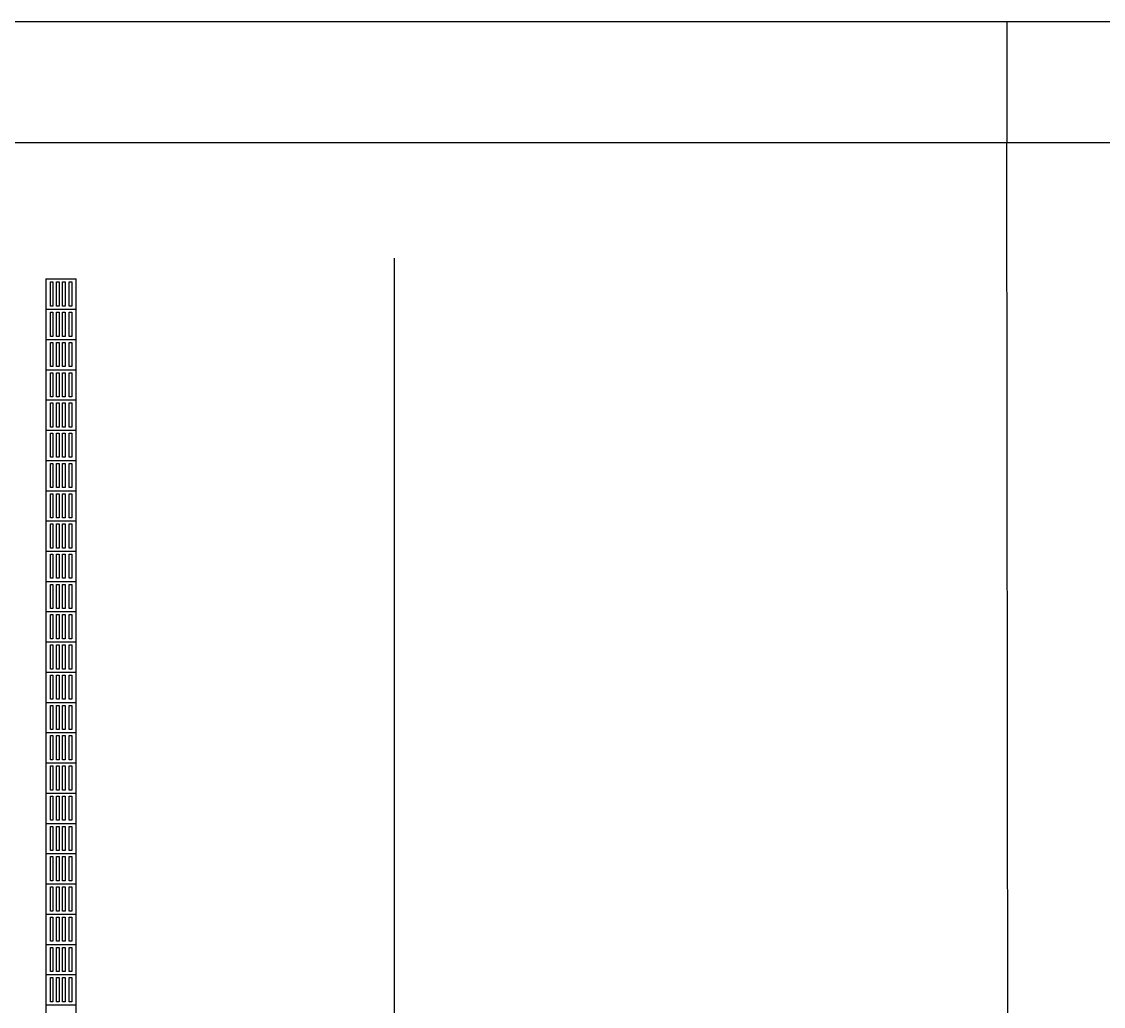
# Model space of a CAD drawing. Header units: metres. Extents: x 341 to 459, y 1341 to 1425.
# Drawn here: x 432.76 to 441.7, y 1417 to 1425.14 of the extents above; entities that cross this region are included whole.
import ezdxf
from ezdxf.enums import TextEntityAlignment as Align

# ---------------------------------------------------------------- set-up
doc = ezdxf.new("R2010")
doc.units = ezdxf.units.M
for name, color, linetype in [('BASE DE CONCRETO', 251, 'Continuous'), ('FRL2', 2, 'Continuous'), ('FRL6', 6, 'Continuous'), ('FRL7', 7, 'Continuous'), ('FRR120', 5, 'Continuous'), ('FRR175', 1, 'Continuous'), ('FRR80', 3, 'Continuous'), ('Itens de detalhe', 7, 'Continuous'), ('Notas de texto-1', 7, 'Continuous')]:
    doc.layers.add(name, color=color, linetype=linetype)
doc.styles.add('R120', font='simplex.shx', dxfattribs={"height": 3})
doc.styles.add('R140', font='simplex.shx', dxfattribs={"height": 3.5})
doc.styles.add('R80', font='simplex.shx', dxfattribs={"height": 2})

# ---------------------------------------------------------------- blocks, each defined once
blk = doc.blocks.new('piso tatil')
at = {"layer": 'Itens de detalhe', "color": 252, "true_color": 0x939598}
for p, q in [((-78.855, 73.3781), (-78.855, 73.1281)), ((-78.855, 73.3781), (-78.855, 73.1281)), ((-78.855, 73.3781), (-78.605, 73.3781)), ((-78.855, 73.3781), (-78.605, 73.3781)), ((-78.8181, 73.1538), (-78.8181, 73.3533)), ((-78.8181, 73.3533), (-78.7976, 73.3533)), ((-78.7976, 73.3533), (-78.7976, 73.1538)), ((-78.7674, 73.1538), (-78.7674, 73.3533)), ((-78.7674, 73.3533), (-78.7469, 73.3533)), ((-78.7469, 73.3533), (-78.7469, 73.1538)), ((-78.7167, 73.1538), (-78.7167, 73.3533)), ((-78.7167, 73.3533), (-78.6962, 73.3533)), ((-78.6962, 73.3533), (-78.6962, 73.1538)), ((-78.6624, 73.1538), (-78.6624, 73.3533)), ((-78.6624, 73.3533), (-78.642, 73.3533)), ((-78.642, 73.3533), (-78.642, 73.1538)), ((-78.605, 73.1281), (-78.605, 73.3781)), ((-78.605, 73.1281), (-78.605, 73.3781)), ((-78.855, 73.1281), (-78.855, 72.8781)), ((-78.855, 73.1281), (-78.855, 72.8781)), ((-78.855, 73.1281), (-78.605, 73.1281)), ((-78.855, 73.1281), (-78.605, 73.1281)), ((-78.7976, 73.1538), (-78.8181, 73.1538)), ((-78.7469, 73.1538), (-78.7674, 73.1538)), ((-78.6962, 73.1538), (-78.7167, 73.1538)), ((-78.642, 73.1538), (-78.6624, 73.1538)), ((-78.605, 72.8781), (-78.605, 73.1281)), ((-78.605, 72.8781), (-78.605, 73.1281)), ((-78.8181, 72.9038), (-78.8181, 73.1033)), ((-78.8181, 73.1033), (-78.7976, 73.1033)), ((-78.7976, 73.1033), (-78.7976, 72.9038)), ((-78.7674, 72.9038), (-78.7674, 73.1033)), ((-78.7674, 73.1033), (-78.7469, 73.1033)), ((-78.7469, 73.1033), (-78.7469, 72.9038)), ((-78.7167, 72.9038), (-78.7167, 73.1033)), ((-78.7167, 73.1033), (-78.6962, 73.1033)), ((-78.6962, 73.1033), (-78.6962, 72.9038)), ((-78.6624, 72.9038), (-78.6624, 73.1033)), ((-78.6624, 73.1033), (-78.642, 73.1033)), ((-78.642, 73.1033), (-78.642, 72.9038)), ((-78.855, 72.8781), (-78.855, 72.6281)), ((-78.855, 72.8781), (-78.855, 72.6281)), ((-78.855, 72.8781), (-78.605, 72.8781)), ((-78.855, 72.8781), (-78.605, 72.8781)), ((-78.7976, 72.9038), (-78.8181, 72.9038)), ((-78.7469, 72.9038), (-78.7674, 72.9038)), ((-78.6962, 72.9038), (-78.7167, 72.9038)), ((-78.642, 72.9038), (-78.6624, 72.9038)), ((-78.605, 72.6281), (-78.605, 72.8781)), ((-78.605, 72.6281), (-78.605, 72.8781)), ((-78.8181, 72.6538), (-78.8181, 72.8533)), ((-78.8181, 72.8533), (-78.7976, 72.8533)), ((-78.7976, 72.8533), (-78.7976, 72.6538)), ((-78.7674, 72.6538), (-78.7674, 72.8533)), ((-78.7674, 72.8533), (-78.7469, 72.8533)), ((-78.7469, 72.8533), (-78.7469, 72.6538)), ((-78.7167, 72.6538), (-78.7167, 72.8533)), ((-78.7167, 72.8533), (-78.6962, 72.8533)), ((-78.6962, 72.8533), (-78.6962, 72.6538)), ((-78.6624, 72.6538), (-78.6624, 72.8533)), ((-78.6624, 72.8533), (-78.642, 72.8533)), ((-78.642, 72.8533), (-78.642, 72.6538)), ((-78.855, 72.6281), (-78.855, 72.3781)), ((-78.855, 72.6281), (-78.855, 72.3781)), ((-78.855, 72.6281), (-78.605, 72.6281)), ((-78.855, 72.6281), (-78.605, 72.6281)), ((-78.7976, 72.6538), (-78.8181, 72.6538)), ((-78.8181, 72.4038), (-78.8181, 72.6033)), ((-78.8181, 72.6033), (-78.7976, 72.6033)), ((-78.7976, 72.6033), (-78.7976, 72.4038)), ((-78.7469, 72.6538), (-78.7674, 72.6538)), ((-78.7674, 72.4038), (-78.7674, 72.6033)), ((-78.7674, 72.6033), (-78.7469, 72.6033)), ((-78.7469, 72.6033), (-78.7469, 72.4038)), ((-78.6962, 72.6538), (-78.7167, 72.6538)), ((-78.7167, 72.4038), (-78.7167, 72.6033)), ((-78.7167, 72.6033), (-78.6962, 72.6033)), ((-78.6962, 72.6033), (-78.6962, 72.4038)), ((-78.642, 72.6538), (-78.6624, 72.6538)), ((-78.6624, 72.4038), (-78.6624, 72.6033)), ((-78.6624, 72.6033), (-78.642, 72.6033)), ((-78.642, 72.6033), (-78.642, 72.4038)), ((-78.605, 72.3781), (-78.605, 72.6281)), ((-78.605, 72.3781), (-78.605, 72.6281)), ((-78.855, 72.3781), (-78.855, 72.1281)), ((-78.855, 72.3781), (-78.855, 72.1281)), ((-78.855, 72.3781), (-78.605, 72.3781)), ((-78.855, 72.3781), (-78.605, 72.3781)), ((-78.7976, 72.4038), (-78.8181, 72.4038)), ((-78.8181, 72.1538), (-78.8181, 72.3533)), ((-78.8181, 72.3533), (-78.7976, 72.3533)), ((-78.7976, 72.3533), (-78.7976, 72.1538)), ((-78.7469, 72.4038), (-78.7674, 72.4038)), ((-78.7674, 72.1538), (-78.7674, 72.3533)), ((-78.7674, 72.3533), (-78.7469, 72.3533)), ((-78.7469, 72.3533), (-78.7469, 72.1538)), ((-78.6962, 72.4038), (-78.7167, 72.4038)), ((-78.7167, 72.1538), (-78.7167, 72.3533)), ((-78.7167, 72.3533), (-78.6962, 72.3533)), ((-78.6962, 72.3533), (-78.6962, 72.1538)), ((-78.642, 72.4038), (-78.6624, 72.4038)), ((-78.6624, 72.1538), (-78.6624, 72.3533)), ((-78.6624, 72.3533), (-78.642, 72.3533)), ((-78.642, 72.3533), (-78.642, 72.1538)), ((-78.605, 72.1281), (-78.605, 72.3781)), ((-78.605, 72.1281), (-78.605, 72.3781)), ((-78.7976, 72.1538), (-78.8181, 72.1538)), ((-78.7469, 72.1538), (-78.7674, 72.1538)), ((-78.6962, 72.1538), (-78.7167, 72.1538)), ((-78.642, 72.1538), (-78.6624, 72.1538)), ((-78.855, 72.1281), (-78.855, 71.8781)), ((-78.855, 72.1281), (-78.855, 71.8781)), ((-78.855, 72.1281), (-78.605, 72.1281)), ((-78.855, 72.1281), (-78.605, 72.1281)), ((-78.8181, 71.9038), (-78.8181, 72.1033)), ((-78.8181, 72.1033), (-78.7976, 72.1033)), ((-78.7976, 72.1033), (-78.7976, 71.9038)), ((-78.7674, 71.9038), (-78.7674, 72.1033)), ((-78.7674, 72.1033), (-78.7469, 72.1033)), ((-78.7469, 72.1033), (-78.7469, 71.9038)), ((-78.7167, 71.9038), (-78.7167, 72.1033)), ((-78.7167, 72.1033), (-78.6962, 72.1033)), ((-78.6962, 72.1033), (-78.6962, 71.9038)), ((-78.6624, 71.9038), (-78.6624, 72.1033)), ((-78.6624, 72.1033), (-78.642, 72.1033)), ((-78.642, 72.1033), (-78.642, 71.9038)), ((-78.605, 71.8781), (-78.605, 72.1281)), ((-78.605, 71.8781), (-78.605, 72.1281)), ((-78.855, 71.8781), (-78.855, 71.6281)), ((-78.855, 71.8781), (-78.855, 71.6281)), ((-78.855, 71.8781), (-78.605, 71.8781)), ((-78.855, 71.8781), (-78.605, 71.8781)), ((-78.7976, 71.9038), (-78.8181, 71.9038)), ((-78.7469, 71.9038), (-78.7674, 71.9038)), ((-78.6962, 71.9038), (-78.7167, 71.9038)), ((-78.642, 71.9038), (-78.6624, 71.9038)), ((-78.605, 71.6281), (-78.605, 71.8781)), ((-78.605, 71.6281), (-78.605, 71.8781)), ((-78.8181, 71.6538), (-78.8181, 71.8533)), ((-78.8181, 71.8533), (-78.7976, 71.8533)), ((-78.7976, 71.8533), (-78.7976, 71.6538)), ((-78.7674, 71.6538), (-78.7674, 71.8533)), ((-78.7674, 71.8533), (-78.7469, 71.8533)), ((-78.7469, 71.8533), (-78.7469, 71.6538)), ((-78.7167, 71.6538), (-78.7167, 71.8533)), ((-78.7167, 71.8533), (-78.6962, 71.8533)), ((-78.6962, 71.8533), (-78.6962, 71.6538)), ((-78.6624, 71.6538), (-78.6624, 71.8533)), ((-78.6624, 71.8533), (-78.642, 71.8533)), ((-78.642, 71.8533), (-78.642, 71.6538)), ((-78.855, 71.6281), (-78.855, 71.3781)), ((-78.855, 71.6281), (-78.855, 71.3781)), ((-78.855, 71.6281), (-78.605, 71.6281)), ((-78.855, 71.6281), (-78.605, 71.6281)), ((-78.7976, 71.6538), (-78.8181, 71.6538)), ((-78.7469, 71.6538), (-78.7674, 71.6538)), ((-78.6962, 71.6538), (-78.7167, 71.6538)), ((-78.642, 71.6538), (-78.6624, 71.6538)), ((-78.605, 71.3781), (-78.605, 71.6281)), ((-78.605, 71.3781), (-78.605, 71.6281)), ((-78.8181, 71.4038), (-78.8181, 71.6033)), ((-78.8181, 71.6033), (-78.7976, 71.6033)), ((-78.7976, 71.6033), (-78.7976, 71.4038)), ((-78.7674, 71.4038), (-78.7674, 71.6033)), ((-78.7674, 71.6033), (-78.7469, 71.6033)), ((-78.7469, 71.6033), (-78.7469, 71.4038)), ((-78.7167, 71.4038), (-78.7167, 71.6033)), ((-78.7167, 71.6033), (-78.6962, 71.6033)), ((-78.6962, 71.6033), (-78.6962, 71.4038)), ((-78.6624, 71.4038), (-78.6624, 71.6033)), ((-78.6624, 71.6033), (-78.642, 71.6033)), ((-78.642, 71.6033), (-78.642, 71.4038)), ((-78.855, 71.3781), (-78.855, 71.1281)), ((-78.855, 71.3781), (-78.855, 71.1281)), ((-78.855, 71.3781), (-78.605, 71.3781)), ((-78.855, 71.3781), (-78.605, 71.3781)), ((-78.7976, 71.4038), (-78.8181, 71.4038)), ((-78.8181, 71.1538), (-78.8181, 71.3533)), ((-78.8181, 71.3533), (-78.7976, 71.3533)), ((-78.7976, 71.3533), (-78.7976, 71.1538)), ((-78.7469, 71.4038), (-78.7674, 71.4038)), ((-78.7674, 71.1538), (-78.7674, 71.3533)), ((-78.7674, 71.3533), (-78.7469, 71.3533)), ((-78.7469, 71.3533), (-78.7469, 71.1538)), ((-78.6962, 71.4038), (-78.7167, 71.4038)), ((-78.7167, 71.1538), (-78.7167, 71.3533)), ((-78.7167, 71.3533), (-78.6962, 71.3533)), ((-78.6962, 71.3533), (-78.6962, 71.1538)), ((-78.642, 71.4038), (-78.6624, 71.4038)), ((-78.6624, 71.1538), (-78.6624, 71.3533)), ((-78.6624, 71.3533), (-78.642, 71.3533)), ((-78.642, 71.3533), (-78.642, 71.1538)), ((-78.605, 71.1281), (-78.605, 71.3781)), ((-78.605, 71.1281), (-78.605, 71.3781)), ((-78.855, 71.1281), (-78.855, 70.8781)), ((-78.855, 71.1281), (-78.855, 70.8781)), ((-78.855, 71.1281), (-78.605, 71.1281)), ((-78.855, 71.1281), (-78.605, 71.1281)), ((-78.7976, 71.1538), (-78.8181, 71.1538)), ((-78.8181, 70.9038), (-78.8181, 71.1033)), ((-78.8181, 71.1033), (-78.7976, 71.1033)), ((-78.7976, 71.1033), (-78.7976, 70.9038)), ((-78.7469, 71.1538), (-78.7674, 71.1538)), ((-78.7674, 70.9038), (-78.7674, 71.1033)), ((-78.7674, 71.1033), (-78.7469, 71.1033)), ((-78.7469, 71.1033), (-78.7469, 70.9038)), ((-78.6962, 71.1538), (-78.7167, 71.1538)), ((-78.7167, 70.9038), (-78.7167, 71.1033)), ((-78.7167, 71.1033), (-78.6962, 71.1033)), ((-78.6962, 71.1033), (-78.6962, 70.9038)), ((-78.642, 71.1538), (-78.6624, 71.1538)), ((-78.6624, 70.9038), (-78.6624, 71.1033)), ((-78.6624, 71.1033), (-78.642, 71.1033)), ((-78.642, 71.1033), (-78.642, 70.9038)), ((-78.605, 70.8781), (-78.605, 71.1281)), ((-78.605, 70.8781), (-78.605, 71.1281)), ((-78.7976, 70.9038), (-78.8181, 70.9038)), ((-78.7469, 70.9038), (-78.7674, 70.9038)), ((-78.6962, 70.9038), (-78.7167, 70.9038)), ((-78.642, 70.9038), (-78.6624, 70.9038)), ((-78.855, 70.8781), (-78.855, 70.6281)), ((-78.855, 70.8781), (-78.855, 70.6281)), ((-78.855, 70.8781), (-78.605, 70.8781)), ((-78.855, 70.8781), (-78.605, 70.8781)), ((-78.8181, 70.6538), (-78.8181, 70.8533)), ((-78.8181, 70.8533), (-78.7976, 70.8533)), ((-78.7976, 70.8533), (-78.7976, 70.6538)), ((-78.7674, 70.6538), (-78.7674, 70.8533)), ((-78.7674, 70.8533), (-78.7469, 70.8533)), ((-78.7469, 70.8533), (-78.7469, 70.6538)), ((-78.7167, 70.6538), (-78.7167, 70.8533)), ((-78.7167, 70.8533), (-78.6962, 70.8533)), ((-78.6962, 70.8533), (-78.6962, 70.6538)), ((-78.6624, 70.6538), (-78.6624, 70.8533)), ((-78.6624, 70.8533), (-78.642, 70.8533)), ((-78.642, 70.8533), (-78.642, 70.6538)), ((-78.605, 70.6281), (-78.605, 70.8781)), ((-78.605, 70.6281), (-78.605, 70.8781)), ((-78.855, 70.6281), (-78.855, 70.3781)), ((-78.855, 70.6281), (-78.855, 70.3781)), ((-78.855, 70.6281), (-78.605, 70.6281)), ((-78.855, 70.6281), (-78.605, 70.6281)), ((-78.7976, 70.6538), (-78.8181, 70.6538)), ((-78.7469, 70.6538), (-78.7674, 70.6538)), ((-78.6962, 70.6538), (-78.7167, 70.6538)), ((-78.642, 70.6538), (-78.6624, 70.6538)), ((-78.605, 70.3781), (-78.605, 70.6281)), ((-78.605, 70.3781), (-78.605, 70.6281)), ((-78.8181, 70.4038), (-78.8181, 70.6033)), ((-78.8181, 70.6033), (-78.7976, 70.6033)), ((-78.7976, 70.6033), (-78.7976, 70.4038)), ((-78.7674, 70.4038), (-78.7674, 70.6033)), ((-78.7674, 70.6033), (-78.7469, 70.6033)), ((-78.7469, 70.6033), (-78.7469, 70.4038)), ((-78.7167, 70.4038), (-78.7167, 70.6033)), ((-78.7167, 70.6033), (-78.6962, 70.6033)), ((-78.6962, 70.6033), (-78.6962, 70.4038)), ((-78.6624, 70.4038), (-78.6624, 70.6033)), ((-78.6624, 70.6033), (-78.642, 70.6033)), ((-78.642, 70.6033), (-78.642, 70.4038)), ((-78.855, 70.3781), (-78.855, 70.1281)), ((-78.855, 70.3781), (-78.855, 70.1281)), ((-78.855, 70.3781), (-78.605, 70.3781)), ((-78.855, 70.3781), (-78.605, 70.3781)), ((-78.7976, 70.4038), (-78.8181, 70.4038)), ((-78.7469, 70.4038), (-78.7674, 70.4038)), ((-78.6962, 70.4038), (-78.7167, 70.4038)), ((-78.642, 70.4038), (-78.6624, 70.4038)), ((-78.605, 70.1281), (-78.605, 70.3781)), ((-78.605, 70.1281), (-78.605, 70.3781)), ((-78.8181, 70.1538), (-78.8181, 70.3533)), ((-78.8181, 70.3533), (-78.7976, 70.3533)), ((-78.7976, 70.3533), (-78.7976, 70.1538)), ((-78.7674, 70.1538), (-78.7674, 70.3533)), ((-78.7674, 70.3533), (-78.7469, 70.3533)), ((-78.7469, 70.3533), (-78.7469, 70.1538)), ((-78.7167, 70.1538), (-78.7167, 70.3533)), ((-78.7167, 70.3533), (-78.6962, 70.3533)), ((-78.6962, 70.3533), (-78.6962, 70.1538)), ((-78.6624, 70.1538), (-78.6624, 70.3533)), ((-78.6624, 70.3533), (-78.642, 70.3533)), ((-78.642, 70.3533), (-78.642, 70.1538)), ((-78.855, 70.1281), (-78.855, 69.8781)), ((-78.855, 70.1281), (-78.855, 69.8781)), ((-78.855, 70.1281), (-78.605, 70.1281)), ((-78.855, 70.1281), (-78.605, 70.1281)), ((-78.7976, 70.1538), (-78.8181, 70.1538)), ((-78.8181, 69.9038), (-78.8181, 70.1033)), ((-78.8181, 70.1033), (-78.7976, 70.1033)), ((-78.7976, 70.1033), (-78.7976, 69.9038)), ((-78.7469, 70.1538), (-78.7674, 70.1538)), ((-78.7674, 69.9038), (-78.7674, 70.1033)), ((-78.7674, 70.1033), (-78.7469, 70.1033)), ((-78.7469, 70.1033), (-78.7469, 69.9038)), ((-78.6962, 70.1538), (-78.7167, 70.1538)), ((-78.7167, 69.9038), (-78.7167, 70.1033)), ((-78.7167, 70.1033), (-78.6962, 70.1033)), ((-78.6962, 70.1033), (-78.6962, 69.9038)), ((-78.642, 70.1538), (-78.6624, 70.1538)), ((-78.6624, 69.9038), (-78.6624, 70.1033)), ((-78.6624, 70.1033), (-78.642, 70.1033)), ((-78.642, 70.1033), (-78.642, 69.9038)), ((-78.605, 69.8781), (-78.605, 70.1281)), ((-78.605, 69.8781), (-78.605, 70.1281)), ((-78.855, 69.8781), (-78.855, 69.6281)), ((-78.855, 69.8781), (-78.855, 69.6281)), ((-78.855, 69.8781), (-78.605, 69.8781)), ((-78.855, 69.8781), (-78.605, 69.8781)), ((-78.7976, 69.9038), (-78.8181, 69.9038)), ((-78.8181, 69.6538), (-78.8181, 69.8533)), ((-78.8181, 69.8533), (-78.7976, 69.8533)), ((-78.7976, 69.8533), (-78.7976, 69.6538)), ((-78.7469, 69.9038), (-78.7674, 69.9038)), ((-78.7674, 69.6538), (-78.7674, 69.8533)), ((-78.7674, 69.8533), (-78.7469, 69.8533)), ((-78.7469, 69.8533), (-78.7469, 69.6538)), ((-78.6962, 69.9038), (-78.7167, 69.9038)), ((-78.7167, 69.6538), (-78.7167, 69.8533)), ((-78.7167, 69.8533), (-78.6962, 69.8533)), ((-78.6962, 69.8533), (-78.6962, 69.6538)), ((-78.642, 69.9038), (-78.6624, 69.9038)), ((-78.6624, 69.6538), (-78.6624, 69.8533)), ((-78.6624, 69.8533), (-78.642, 69.8533)), ((-78.642, 69.8533), (-78.642, 69.6538)), ((-78.605, 69.6281), (-78.605, 69.8781)), ((-78.605, 69.6281), (-78.605, 69.8781)), ((-78.7976, 69.6538), (-78.8181, 69.6538)), ((-78.7469, 69.6538), (-78.7674, 69.6538)), ((-78.6962, 69.6538), (-78.7167, 69.6538)), ((-78.642, 69.6538), (-78.6624, 69.6538)), ((-78.855, 69.6281), (-78.855, 69.3781)), ((-78.855, 69.6281), (-78.855, 69.3781)), ((-78.855, 69.6281), (-78.605, 69.6281)), ((-78.855, 69.6281), (-78.605, 69.6281)), ((-78.8181, 69.4038), (-78.8181, 69.6033)), ((-78.8181, 69.6033), (-78.7976, 69.6033)), ((-78.7976, 69.6033), (-78.7976, 69.4038)), ((-78.7674, 69.4038), (-78.7674, 69.6033)), ((-78.7674, 69.6033), (-78.7469, 69.6033)), ((-78.7469, 69.6033), (-78.7469, 69.4038)), ((-78.7167, 69.4038), (-78.7167, 69.6033)), ((-78.7167, 69.6033), (-78.6962, 69.6033)), ((-78.6962, 69.6033), (-78.6962, 69.4038)), ((-78.6624, 69.4038), (-78.6624, 69.6033)), ((-78.6624, 69.6033), (-78.642, 69.6033)), ((-78.642, 69.6033), (-78.642, 69.4038)), ((-78.605, 69.3781), (-78.605, 69.6281)), ((-78.605, 69.3781), (-78.605, 69.6281)), ((-78.855, 69.3781), (-78.855, 69.1281)), ((-78.855, 69.3781), (-78.855, 69.1281)), ((-78.855, 69.3781), (-78.605, 69.3781)), ((-78.855, 69.3781), (-78.605, 69.3781)), ((-78.7976, 69.4038), (-78.8181, 69.4038)), ((-78.7469, 69.4038), (-78.7674, 69.4038)), ((-78.6962, 69.4038), (-78.7167, 69.4038)), ((-78.642, 69.4038), (-78.6624, 69.4038)), ((-78.605, 69.1281), (-78.605, 69.3781)), ((-78.605, 69.1281), (-78.605, 69.3781)), ((-78.8181, 69.1538), (-78.8181, 69.3533)), ((-78.8181, 69.3533), (-78.7976, 69.3533)), ((-78.7976, 69.3533), (-78.7976, 69.1538)), ((-78.7674, 69.1538), (-78.7674, 69.3533)), ((-78.7674, 69.3533), (-78.7469, 69.3533)), ((-78.7469, 69.3533), (-78.7469, 69.1538)), ((-78.7167, 69.1538), (-78.7167, 69.3533)), ((-78.7167, 69.3533), (-78.6962, 69.3533)), ((-78.6962, 69.3533), (-78.6962, 69.1538)), ((-78.6624, 69.1538), (-78.6624, 69.3533)), ((-78.6624, 69.3533), (-78.642, 69.3533)), ((-78.642, 69.3533), (-78.642, 69.1538)), ((-78.855, 69.1281), (-78.855, 68.8781)), ((-78.855, 69.1281), (-78.855, 68.8781)), ((-78.855, 69.1281), (-78.605, 69.1281)), ((-78.855, 69.1281), (-78.605, 69.1281)), ((-78.7976, 69.1538), (-78.8181, 69.1538)), ((-78.7469, 69.1538), (-78.7674, 69.1538)), ((-78.6962, 69.1538), (-78.7167, 69.1538)), ((-78.642, 69.1538), (-78.6624, 69.1538)), ((-78.605, 68.8781), (-78.605, 69.1281)), ((-78.605, 68.8781), (-78.605, 69.1281)), ((-78.8181, 68.9038), (-78.8181, 69.1033)), ((-78.8181, 69.1033), (-78.7976, 69.1033)), ((-78.7976, 69.1033), (-78.7976, 68.9038)), ((-78.7674, 68.9038), (-78.7674, 69.1033)), ((-78.7674, 69.1033), (-78.7469, 69.1033)), ((-78.7469, 69.1033), (-78.7469, 68.9038)), ((-78.7167, 68.9038), (-78.7167, 69.1033)), ((-78.7167, 69.1033), (-78.6962, 69.1033)), ((-78.6962, 69.1033), (-78.6962, 68.9038)), ((-78.6624, 68.9038), (-78.6624, 69.1033)), ((-78.6624, 69.1033), (-78.642, 69.1033)), ((-78.642, 69.1033), (-78.642, 68.9038)), ((-78.855, 68.8781), (-78.855, 68.6281)), ((-78.855, 68.8781), (-78.855, 68.6281)), ((-78.855, 68.8781), (-78.605, 68.8781)), ((-78.855, 68.8781), (-78.605, 68.8781)), ((-78.7976, 68.9038), (-78.8181, 68.9038)), ((-78.8181, 68.6538), (-78.8181, 68.8533)), ((-78.8181, 68.8533), (-78.7976, 68.8533)), ((-78.7976, 68.8533), (-78.7976, 68.6538)), ((-78.7469, 68.9038), (-78.7674, 68.9038)), ((-78.7674, 68.6538), (-78.7674, 68.8533)), ((-78.7674, 68.8533), (-78.7469, 68.8533)), ((-78.7469, 68.8533), (-78.7469, 68.6538)), ((-78.6962, 68.9038), (-78.7167, 68.9038)), ((-78.7167, 68.6538), (-78.7167, 68.8533)), ((-78.7167, 68.8533), (-78.6962, 68.8533)), ((-78.6962, 68.8533), (-78.6962, 68.6538)), ((-78.642, 68.9038), (-78.6624, 68.9038)), ((-78.6624, 68.6538), (-78.6624, 68.8533)), ((-78.6624, 68.8533), (-78.642, 68.8533)), ((-78.642, 68.8533), (-78.642, 68.6538)), ((-78.605, 68.6281), (-78.605, 68.8781)), ((-78.605, 68.6281), (-78.605, 68.8781)), ((-78.855, 68.6281), (-78.855, 68.3781)), ((-78.855, 68.6281), (-78.855, 68.3781)), ((-78.855, 68.6281), (-78.605, 68.6281)), ((-78.855, 68.6281), (-78.605, 68.6281)), ((-78.7976, 68.6538), (-78.8181, 68.6538)), ((-78.8181, 68.4038), (-78.8181, 68.6033)), ((-78.8181, 68.6033), (-78.7976, 68.6033)), ((-78.7976, 68.6033), (-78.7976, 68.4038)), ((-78.7469, 68.6538), (-78.7674, 68.6538)), ((-78.7674, 68.4038), (-78.7674, 68.6033)), ((-78.7674, 68.6033), (-78.7469, 68.6033)), ((-78.7469, 68.6033), (-78.7469, 68.4038)), ((-78.6962, 68.6538), (-78.7167, 68.6538)), ((-78.7167, 68.4038), (-78.7167, 68.6033)), ((-78.7167, 68.6033), (-78.6962, 68.6033)), ((-78.6962, 68.6033), (-78.6962, 68.4038)), ((-78.642, 68.6538), (-78.6624, 68.6538)), ((-78.6624, 68.4038), (-78.6624, 68.6033)), ((-78.6624, 68.6033), (-78.642, 68.6033)), ((-78.642, 68.6033), (-78.642, 68.4038)), ((-78.605, 68.3781), (-78.605, 68.6281)), ((-78.605, 68.3781), (-78.605, 68.6281)), ((-78.7976, 68.4038), (-78.8181, 68.4038)), ((-78.7469, 68.4038), (-78.7674, 68.4038)), ((-78.6962, 68.4038), (-78.7167, 68.4038)), ((-78.642, 68.4038), (-78.6624, 68.4038)), ((-78.855, 68.3781), (-78.855, 68.1281)), ((-78.855, 68.3781), (-78.855, 68.1281)), ((-78.855, 68.3781), (-78.605, 68.3781)), ((-78.855, 68.3781), (-78.605, 68.3781)), ((-78.8181, 68.1538), (-78.8181, 68.3533)), ((-78.8181, 68.3533), (-78.7976, 68.3533)), ((-78.7976, 68.3533), (-78.7976, 68.1538)), ((-78.7674, 68.1538), (-78.7674, 68.3533)), ((-78.7674, 68.3533), (-78.7469, 68.3533)), ((-78.7469, 68.3533), (-78.7469, 68.1538)), ((-78.7167, 68.1538), (-78.7167, 68.3533)), ((-78.7167, 68.3533), (-78.6962, 68.3533)), ((-78.6962, 68.3533), (-78.6962, 68.1538)), ((-78.6624, 68.1538), (-78.6624, 68.3533)), ((-78.6624, 68.3533), (-78.642, 68.3533)), ((-78.642, 68.3533), (-78.642, 68.1538)), ((-78.605, 68.1281), (-78.605, 68.3781)), ((-78.605, 68.1281), (-78.605, 68.3781)), ((-78.855, 68.1281), (-78.855, 67.8781)), ((-78.855, 68.1281), (-78.855, 67.8781)), ((-78.855, 68.1281), (-78.605, 68.1281)), ((-78.855, 68.1281), (-78.605, 68.1281)), ((-78.7976, 68.1538), (-78.8181, 68.1538)), ((-78.7469, 68.1538), (-78.7674, 68.1538)), ((-78.6962, 68.1538), (-78.7167, 68.1538)), ((-78.642, 68.1538), (-78.6624, 68.1538)), ((-78.605, 67.8781), (-78.605, 68.1281)), ((-78.605, 67.8781), (-78.605, 68.1281)), ((-78.8181, 67.9038), (-78.8181, 68.1033)), ((-78.8181, 68.1033), (-78.7976, 68.1033)), ((-78.7976, 68.1033), (-78.7976, 67.9038)), ((-78.7674, 67.9038), (-78.7674, 68.1033)), ((-78.7674, 68.1033), (-78.7469, 68.1033)), ((-78.7469, 68.1033), (-78.7469, 67.9038)), ((-78.7167, 67.9038), (-78.7167, 68.1033)), ((-78.7167, 68.1033), (-78.6962, 68.1033)), ((-78.6962, 68.1033), (-78.6962, 67.9038)), ((-78.6624, 67.9038), (-78.6624, 68.1033)), ((-78.6624, 68.1033), (-78.642, 68.1033)), ((-78.642, 68.1033), (-78.642, 67.9038)), ((-78.855, 67.8781), (-78.855, 67.6281)), ((-78.855, 67.8781), (-78.855, 67.6281)), ((-78.855, 67.8781), (-78.605, 67.8781)), ((-78.855, 67.8781), (-78.605, 67.8781)), ((-78.7976, 67.9038), (-78.8181, 67.9038)), ((-78.8181, 67.6538), (-78.8181, 67.8533)), ((-78.8181, 67.8533), (-78.7976, 67.8533)), ((-78.7976, 67.8533), (-78.7976, 67.6538)), ((-78.7469, 67.9038), (-78.7674, 67.9038)), ((-78.7674, 67.6538), (-78.7674, 67.8533)), ((-78.7674, 67.8533), (-78.7469, 67.8533)), ((-78.7469, 67.8533), (-78.7469, 67.6538)), ((-78.6962, 67.9038), (-78.7167, 67.9038)), ((-78.7167, 67.6538), (-78.7167, 67.8533)), ((-78.7167, 67.8533), (-78.6962, 67.8533)), ((-78.6962, 67.8533), (-78.6962, 67.6538)), ((-78.642, 67.9038), (-78.6624, 67.9038)), ((-78.6624, 67.6538), (-78.6624, 67.8533)), ((-78.6624, 67.8533), (-78.642, 67.8533)), ((-78.642, 67.8533), (-78.642, 67.6538)), ((-78.605, 67.6281), (-78.605, 67.8781)), ((-78.605, 67.6281), (-78.605, 67.8781)), ((-78.855, 67.6281), (-78.855, 67.3781)), ((-78.855, 67.6281), (-78.855, 67.3781)), ((-78.855, 67.6281), (-78.605, 67.6281)), ((-78.855, 67.6281), (-78.605, 67.6281)), ((-78.7976, 67.6538), (-78.8181, 67.6538)), ((-78.8181, 67.4038), (-78.8181, 67.6033)), ((-78.8181, 67.6033), (-78.7976, 67.6033)), ((-78.7976, 67.6033), (-78.7976, 67.4038)), ((-78.7469, 67.6538), (-78.7674, 67.6538)), ((-78.7674, 67.4038), (-78.7674, 67.6033)), ((-78.7674, 67.6033), (-78.7469, 67.6033)), ((-78.7469, 67.6033), (-78.7469, 67.4038)), ((-78.6962, 67.6538), (-78.7167, 67.6538)), ((-78.7167, 67.4038), (-78.7167, 67.6033)), ((-78.7167, 67.6033), (-78.6962, 67.6033)), ((-78.6962, 67.6033), (-78.6962, 67.4038)), ((-78.642, 67.6538), (-78.6624, 67.6538)), ((-78.6624, 67.4038), (-78.6624, 67.6033)), ((-78.6624, 67.6033), (-78.642, 67.6033)), ((-78.642, 67.6033), (-78.642, 67.4038)), ((-78.605, 67.3781), (-78.605, 67.6281)), ((-78.605, 67.3781), (-78.605, 67.6281)), ((-78.855, 67.3781), (-78.855, 67.1281)), ((-78.855, 67.3781), (-78.855, 67.1281)), ((-78.855, 67.3781), (-78.605, 67.3781)), ((-78.855, 67.3781), (-78.605, 67.3781)), ((-78.7976, 67.4038), (-78.8181, 67.4038)), ((-78.7469, 67.4038), (-78.7674, 67.4038)), ((-78.6962, 67.4038), (-78.7167, 67.4038)), ((-78.642, 67.4038), (-78.6624, 67.4038)), ((-78.605, 67.1281), (-78.605, 67.3781)), ((-78.605, 67.1281), (-78.605, 67.3781))]:
    blk.add_line(p, q, dxfattribs=at)
blk = doc.blocks.new('A0')
at = {"layer": 'FRL2'}
blk.add_line((1004, 841), (1004, 831), dxfattribs=at)
at = {"layer": 'FRL6', "linetype": 'Continuous'}
blk.add_line((25, 831), (1179, 831), dxfattribs=at)
at = {"layer": 'FRL7', "linetype": 'Continuous'}
blk.add_line((0, 841), (1189, 841), dxfattribs=at)
at = {"layer": 'FRR120', "style": 'R120'}
for tag, p in [('FASE_DO_PROJETO', (1007, 46.294)), ('ÁREA_E/OU_SUBÁREA', (1007, 40.794)), ('TÍTULO_DO_DESENHO', (1007, 35.294)), ('SUBTÍTULO_1_DO_DESENHO', (1007, 29.794)), ('SUBTÍTULO_2_DO_DESENHO', (1007, 24.294))]:
    blk.add_attdef(tag, p, '', height=3, dxfattribs=at)
at = {"layer": 'FRR120', "style": 'R140', "width": 0.91}
for tag, p in [('NÚMERO_DA_CONTRATADA', (1035.723, 12.595)), ('NUMERO_VALE', (1100.889, 12.505))]:
    blk.add_attdef(tag, p, '', height=3.5, dxfattribs=at)
for tag, p in [('ESCALA', (1019, 14.345)), ('REVISÃO', (1171.5, 14.588))]:
    blk.add_attdef(tag, text='', height=3.5, dxfattribs=at).set_placement(p, align=Align.MIDDLE)
at = {"layer": 'FRR175', "style": 'R120'}
for tag, p in [('CLASSIFICAÇÃO', (1159.833, 67.733)), ('PROJETO', (1064.31, 53.894)), ('N_PROJ_SE', (1141.5, 53.894)), ('N_CONTRATO', (1144.871, 47.403))]:
    blk.add_attdef(tag, text='', height=3, dxfattribs=at).set_placement(p, align=Align.MIDDLE_CENTER)
at = {"layer": 'FRR80', "style": 'R80'}
for tag, p in [('8A_REV', (824, 77.068)), ('EMIS.', (834, 77.068)), ('PROJ.', (933.092, 77.068)), ('DES.', (945.153, 77.068)), ('VER.', (957.041, 77.068)), ('APR.', (969.195, 77.068)), ('AUT.', (981.104, 77.068)), ('7A_REV', (824, 71.368)), ('EMIS.', (834, 71.368)), ('PROJ.', (933.092, 71.368)), ('DES.', (945.153, 71.368)), ('VER.', (957.041, 71.368)), ('APR.', (969.195, 71.368)), ('AUT.', (981.104, 71.368)), ('6A_REV', (824, 65.668)), ('EMIS.', (834, 65.668)), ('PROJ.', (933.092, 65.668)), ('DES.', (945.153, 65.668)), ('VER.', (957.041, 65.668)), ('APR.', (969.195, 65.668)), ('AUT.', (981.104, 65.668)), ('5A_REV', (824, 59.968)), ('EMIS.', (834, 59.968)), ('PROJ.', (933.092, 59.968)), ('DES.', (945.153, 59.968)), ('VER.', (957.041, 59.968)), ('APR.', (969.195, 59.968)), ('AUT.', (981.104, 59.968)), ('4A_REV', (824, 54.268)), ('EMIS.', (834, 54.268)), ('PROJ.', (933.092, 54.268)), ('DES.', (945.153, 54.268)), ('VER.', (957.041, 54.268)), ('APR.', (969.195, 54.268)), ('AUT.', (981.104, 54.268)), ('3A_REV', (824, 48.568)), ('EMIS.', (834, 48.568)), ('PROJ.', (933.092, 48.568)), ('DES.', (945.153, 48.568)), ('VER.', (957.041, 48.568)), ('APR.', (969.195, 48.568)), ('AUT.', (981.104, 48.568)), ('2A_REV', (824, 42.868)), ('EMIS.', (834, 42.868)), ('PROJ.', (933.092, 42.868)), ('DES.', (945.153, 42.868)), ('VER.', (957.041, 42.868)), ('APR.', (969.195, 42.868)), ('AUT.', (981.104, 42.868)), ('1a_REV', (824, 37.168)), ('EMIS.', (834, 37.168)), ('PROJ.', (933.092, 37.168)), ('DES.', (945.153, 37.168)), ('VER.', (957.041, 37.168)), ('APR.', (969.195, 37.168)), ('AUT.', (981.104, 37.168))]:
    blk.add_attdef(tag, text='', height=2, dxfattribs=at).set_placement(p, align=Align.MIDDLE)
for p in [(840.606, 76.082), (840.606, 70.382), (840.606, 64.682), (840.606, 58.982), (840.606, 53.282), (840.606, 47.582), (840.606, 41.882), (840.606, 36.182)]:
    blk.add_attdef('DESCRIÇÃO_DA_REVISÃO', p, '', height=2, dxfattribs=at)
at = {"layer": 'FRR80', "style": 'R80', "width": 0.85}
for p in [(995.528, 76.902), (995.528, 71.202), (995.528, 65.502), (995.528, 59.802), (995.528, 54.102), (995.528, 48.402), (995.528, 42.702), (995.528, 37.002)]:
    blk.add_attdef('DATA', text='', height=2, dxfattribs=at).set_placement(p, align=Align.MIDDLE)

msp = doc.modelspace()

# ---------------------------------------------------------------- linework, layer by layer
at = {"color": 4}
msp.add_lwpolyline([(440.9003, 1424.139), (458.4003, 1424.139), (458.4176, 1409.3284), (440.9176, 1409.3284)], close=True, dxfattribs=at)
at = {"layer": 'BASE DE CONCRETO', "color": 252, "true_color": 0x939598}
msp.add_line((435.8399, 1413.637), (435.8399, 1423.1827), dxfattribs=at)

# ---------------------------------------------------------------- block references
at = {"xscale": 0.09999999999999994, "yscale": 0.09999999999999994, "zscale": 0.09999999999999994}
msp.add_blockref('A0', (340.5003, 1341.039), dxfattribs=at)
at = {"layer": 'Notas de texto-1', "color": 252, "true_color": 0x939598}
msp.add_blockref('piso tatil', (511.8138, 1349.634), dxfattribs=at)

doc.saveas('drawing.dxf')
